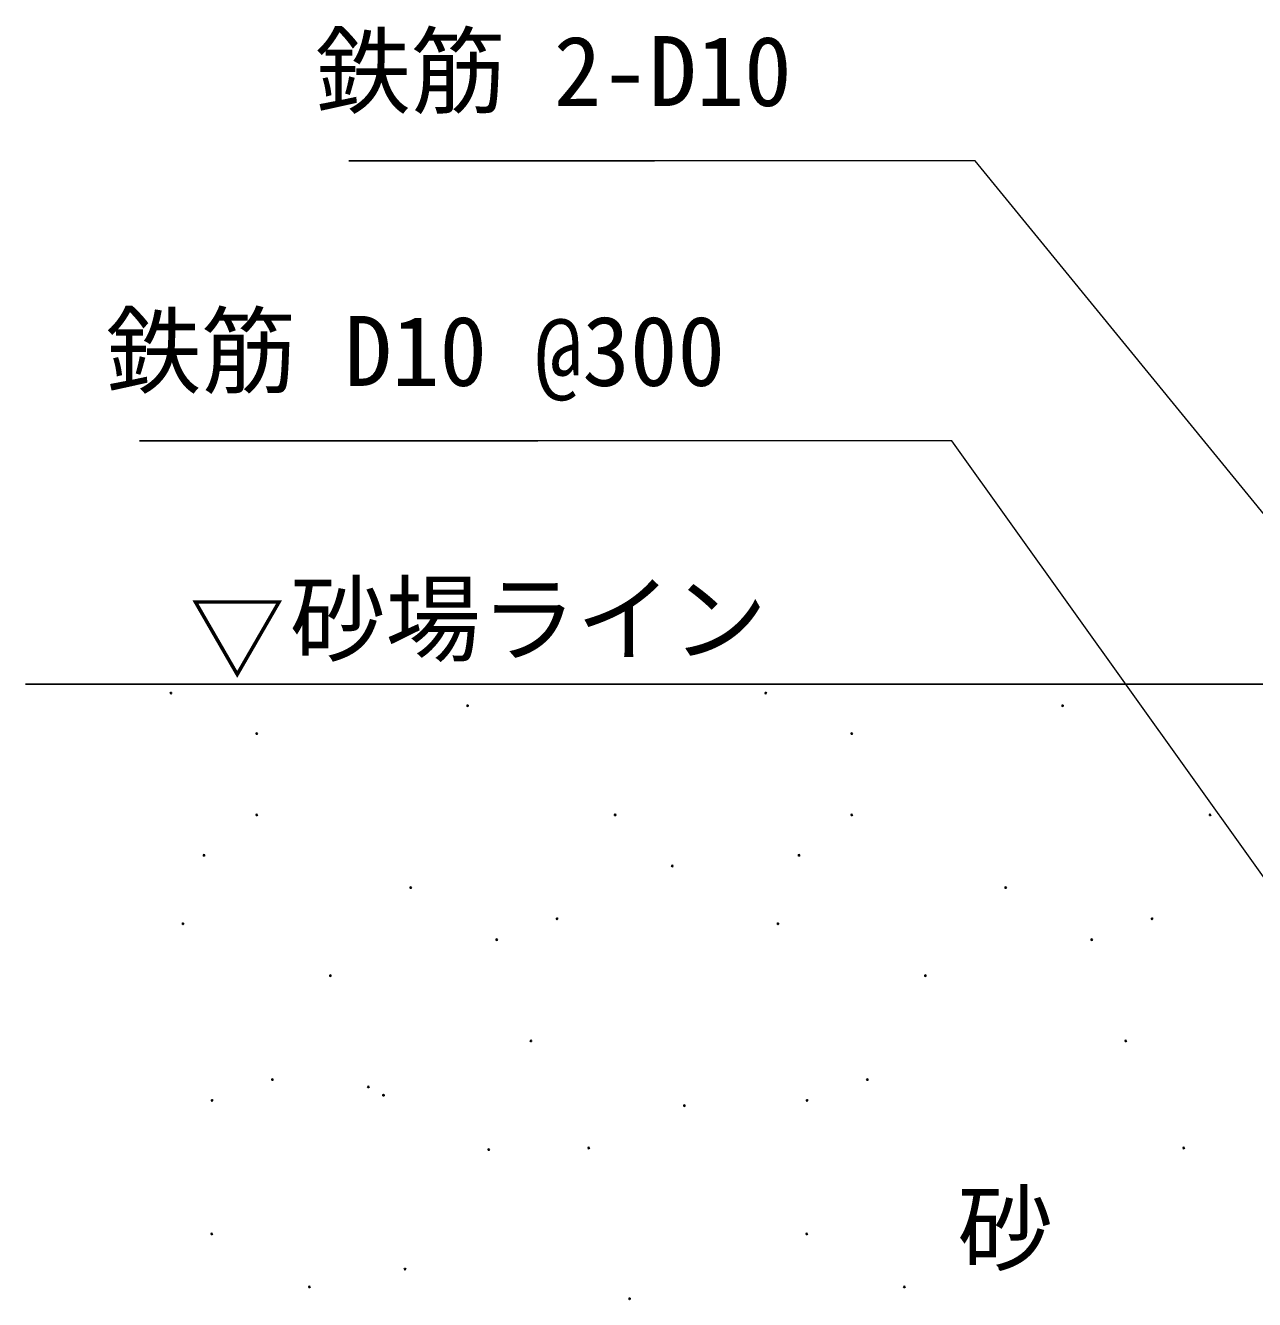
# Model space of a CAD drawing. Units: millimetres at full size, sheet at 1:10; details may follow other scales. Extents: x 150 to 4050, y 150 to 2820.
# Drawn here: x 2330.3 to 2652.3, y 1758.9 to 2092.6 of the extents above; entities that cross this region are included whole.
import ezdxf
from ezdxf.enums import TextEntityAlignment as Align

# ---------------------------------------------------------------- set-up
doc = ezdxf.new("R2010")
doc.units = ezdxf.units.MM
doc.header["$LTSCALE"] = 10
doc.layers.add('D-STR-HTXT\u3000旗上げ', color=7, linetype='Continuous', lineweight=13)
doc.layers.add('D-STR\u3000構造物外形線', color=1, linetype='Continuous', lineweight=25)
doc.layers.add('D-STR-TXT\u3000文字列', color=7, linetype='Continuous')
doc.styles.add('ＭＳ ゴシック', font='')
doc.styles.get('ＭＳ ゴシック').set_extended_font_data('MS Gothic')

msp = doc.modelspace()

# ---------------------------------------------------------------- linework, layer by layer
at = {"layer": 'D-STR-HTXT\u3000旗上げ'}
for points in [[(2703.34, 1905.1), (2579.13, 2057.13), (2575.13, 2057.13), (2415.06, 2057.13), (2495.09, 2057.13)], [(2713.33, 1787.47), (2572.99, 1983.81), (2568.99, 1983.81), (2360.17, 1983.81), (2464.58, 1983.81)]]:
    msp.add_lwpolyline(points, dxfattribs=at)
at = {"layer": 'D-STR\u3000構造物外形線'}
msp.add_line((2330.32, 1920.1), (2663.33, 1920.1), dxfattribs=at)
for centre, start, end in [((2368.4, 1917.71), 0, 180), ((2368.4, 1917.71), 180, 0), ((2524.26, 1917.71), 0, 180), ((2524.26, 1917.71), 180, 0), ((2446.14, 1914.41), 0, 180), ((2446.14, 1914.41), 180, 0), ((2602, 1914.41), 0, 180), ((2602, 1914.41), 180, 0), ((2390.91, 1907.12), 0, 180), ((2390.91, 1907.12), 180, 0), ((2546.77, 1907.12), 0, 180), ((2546.77, 1907.12), 180, 0), ((2390.91, 1885.82), 0, 180), ((2390.91, 1885.82), 180, 0), ((2484.8, 1885.82), 0, 180), ((2484.8, 1885.82), 180, 0), ((2546.77, 1885.82), 0, 180), ((2546.77, 1885.82), 180, 0), ((2640.66, 1885.82), 0, 180), ((2640.66, 1885.82), 180, 0), ((2377.09, 1875.23), 0, 180), ((2377.09, 1875.23), 180, 0), ((2499.75, 1872.44), 0, 180), ((2499.75, 1872.44), 180, 0), ((2532.95, 1875.23), 0, 180), ((2532.95, 1875.23), 180, 0), ((2431.23, 1866.77), 0, 180), ((2431.23, 1866.77), 180, 0), ((2587.09, 1866.77), 0, 180), ((2587.09, 1866.77), 180, 0), ((2371.56, 1857.28), 0, 180), ((2371.56, 1857.28), 180, 0), ((2469.6, 1858.6), 0, 180), ((2469.6, 1858.6), 180, 0), ((2527.42, 1857.28), 0, 180), ((2527.42, 1857.28), 180, 0), ((2625.46, 1858.6), 0, 180), ((2625.46, 1858.6), 180, 0), ((2453.79, 1853.13), 0, 180), ((2453.79, 1853.13), 180, 0), ((2609.65, 1853.13), 0, 180), ((2609.65, 1853.13), 180, 0), ((2410.22, 1843.69), 0, 180), ((2410.22, 1843.69), 180, 0), ((2566.08, 1843.69), 0, 180), ((2566.08, 1843.69), 180, 0), ((2462.71, 1826.61), 0, 180), ((2462.71, 1826.61), 180, 0), ((2618.57, 1826.61), 0, 180), ((2618.57, 1826.61), 180, 0), ((2395.01, 1816.47), 0, 180), ((2395.01, 1816.47), 180, 0), ((2550.87, 1816.47), 0, 180), ((2550.87, 1816.47), 180, 0), ((2420.14, 1814.57), 0, 180), ((2420.14, 1814.57), 180, 0), ((2424.11, 1812.38), 0, 180), ((2424.11, 1812.38), 180, 0), ((2379.21, 1811), 0, 180), ((2379.21, 1811), 180, 0), ((2502.94, 1809.65), 0, 180), ((2502.94, 1809.65), 180, 0), ((2535.07, 1811), 0, 180), ((2535.07, 1811), 180, 0), ((2451.68, 1798.14), 0, 180), ((2451.68, 1798.14), 180, 0), ((2477.89, 1798.56), 0, 180), ((2477.89, 1798.56), 180, 0), ((2633.75, 1798.56), 0, 180), ((2633.75, 1798.56), 180, 0), ((2379.12, 1776.04), 0, 180), ((2379.12, 1776.04), 180, 0), ((2534.98, 1776.04), 0, 180), ((2534.98, 1776.04), 180, 0), ((2429.75, 1766.83), 0, 180), ((2429.75, 1766.83), 180, 0), ((2585.61, 1766.83), 0, 180), ((2585.61, 1766.83), 180, 0), ((2404.7, 1762.18), 0, 180), ((2560.56, 1762.18), 0, 180), ((2404.7, 1762.18), 180, 0), ((2488.58, 1759.05), 0, 180), ((2488.58, 1759.05), 180, 0), ((2560.56, 1762.18), 180, 0)]:
    msp.add_arc(centre, 0.188, start, end, dxfattribs=at)

# ---------------------------------------------------------------- texts
at = {"layer": 'D-STR-HTXT\u3000旗上げ', "style": 'ＭＳ ゴシック'}
for s, p in [('鉄筋 2-D10', (2406.23, 2066.01)), ('鉄筋 D10 @300', (2351.36, 1992.69))]:
    msp.add_text(s, height=18.33, dxfattribs=at).set_placement(p, align=Align.BOTTOM_LEFT)
for s, p in [('砂場ライン', (2399.61, 1946.29)), ('▽', (2373.29, 1941.68))]:
    msp.add_text(s, height=18.33, dxfattribs=at).set_placement(p, align=Align.TOP_LEFT)
at = {"layer": 'D-STR-TXT\u3000文字列', "style": 'ＭＳ ゴシック'}
msp.add_text('砂', height=18.33, dxfattribs=at).set_placement((2574.49, 1786.68), align=Align.TOP_LEFT)

doc.saveas('drawing.dxf')
